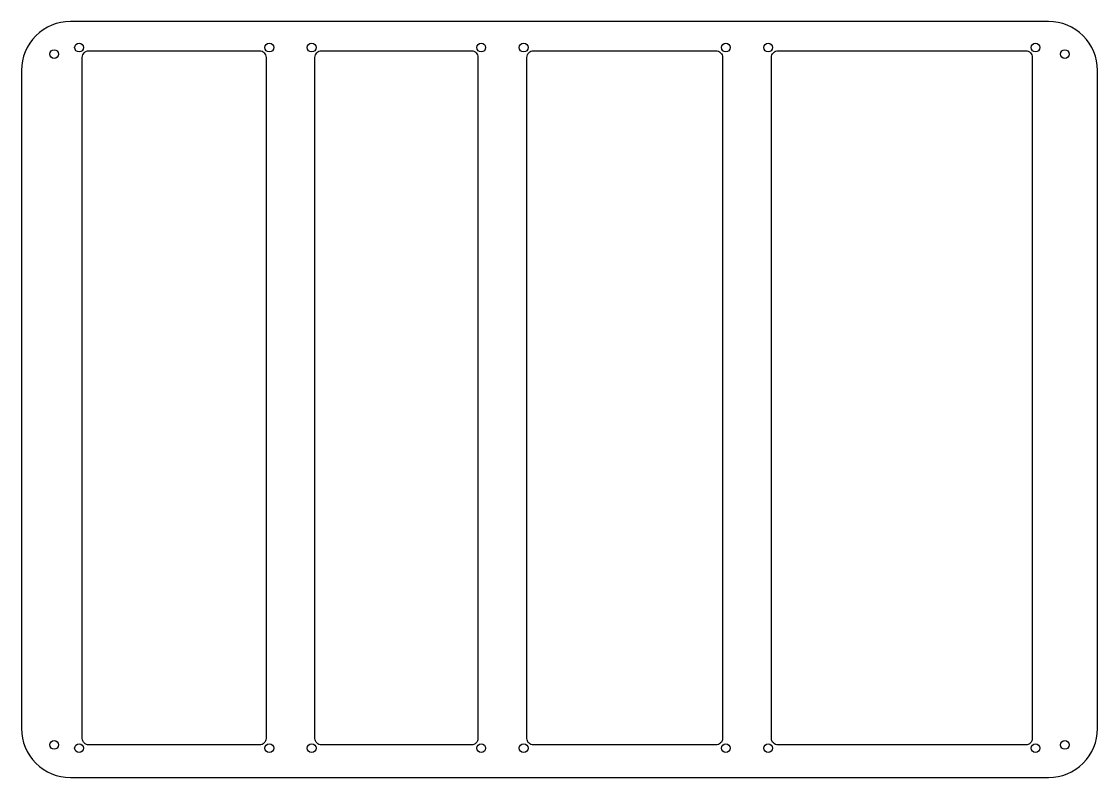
# Model space of a CAD drawing. Header units: millimetres. Extents: x -165 to 165, y -116 to 116.
import ezdxf

# ---------------------------------------------------------------- set-up
doc = ezdxf.new("R2010")
doc.units = ezdxf.units.MM

msp = doc.modelspace()

# ---------------------------------------------------------------- linework, layer by layer
for points in [[(-165, 101), (-165, -101, 0.414214), (-150, -116), (150, -116, 0.414214), (165, -101), (165, 101, 0.414214), (150, 116), (-150, 116, 0.414214)], [(-90, 105), (-90, -104, -0.414214), (-92, -106), (-144.35, -106, -0.414214), (-146.35, -104), (-146.35, 105, -0.414214), (-144.35, 107), (-92, 107, -0.414214)], [(-25, 105), (-25, -104, -0.414214), (-27, -106), (-73, -106, -0.414214), (-75, -104), (-75, 105, -0.414214), (-73, 107), (-27, 107, -0.414214)], [(50, 105), (50, -104, -0.414214), (48, -106), (-8, -106, -0.414214), (-10, -104), (-10, 105, -0.414214), (-8, 107), (48, 107, -0.414214)], [(145, 105), (145, -104, -0.414214), (143, -106), (67, -106, -0.414214), (65, -104), (65, 105, -0.414214), (67, 107), (143, 107, -0.414214)]]:
    msp.add_lwpolyline(points, format="xyb", close=True)
for centre in [(-147.35, 108), (-89, 108), (-76, 108), (-24, 108), (-11, 108), (51, 108), (64, 108), (146, 108), (-155, 106), (155, 106), (-155, -106), (155, -106), (-147.35, -107), (-89, -107), (-76, -107), (-24, -107), (-11, -107), (51, -107), (64, -107), (146, -107)]:
    msp.add_circle(centre, 1.35)

doc.saveas('drawing.dxf')
